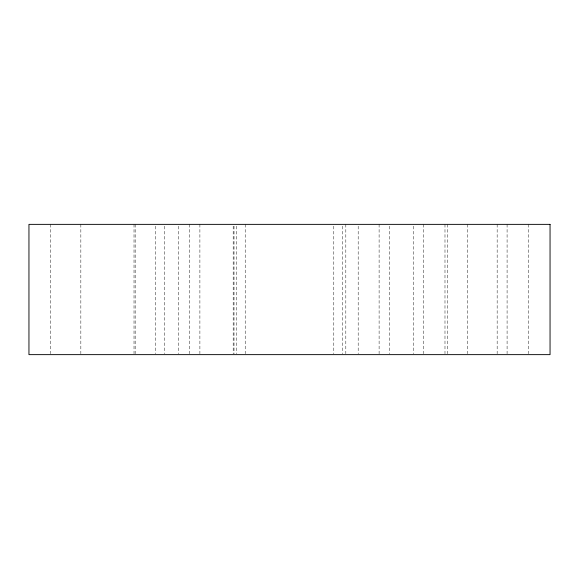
<?xml version="1.0" encoding="UTF-8"?>
<svg xmlns="http://www.w3.org/2000/svg" width="579" height="579" viewBox="0 0 579 579"><rect width="100%" height="100%" fill="white"/><g stroke="black" fill="none" stroke-linecap="round" stroke-linejoin="round"><path stroke-width="0.43" stroke-dasharray="2.9 2.17" d="M528.555 224.363L528.555 353.733M507.088 224.363L507.088 353.733M497.158 224.363L497.158 353.733M467.477 224.363L467.477 353.733M447.487 224.363L447.487 353.733M444.983 224.363L444.983 353.733M423.488 224.363L423.488 353.733M413.746 226.172L413.746 353.733M389.616 226.172L389.616 353.733M379.107 224.363L379.107 353.733M358.184 226.172L358.184 353.733M345.822 224.363L345.822 353.733M342.392 226.172L342.392 353.733M333.793 226.172L333.793 353.733M245.207 224.363L245.207 353.733M236.608 226.172L236.608 353.733M234.017 226.172L234.017 353.733M233.178 226.172L233.178 353.733M199.893 224.363L199.893 353.733M189.384 224.363L189.384 353.733M178.701 226.172L178.701 353.733M164.668 226.172L164.668 353.733M155.512 226.172L155.512 353.733M135.175 224.363L135.175 353.733M134.017 224.363L134.017 353.733M80.843 224.363L80.843 353.733M50.445 224.363L50.445 353.733"/><path stroke-width="0.87" d="M550.05 224.363L28.95 224.363L28.95 354.637L550.05 354.637L550.05 224.363"/></g></svg>
